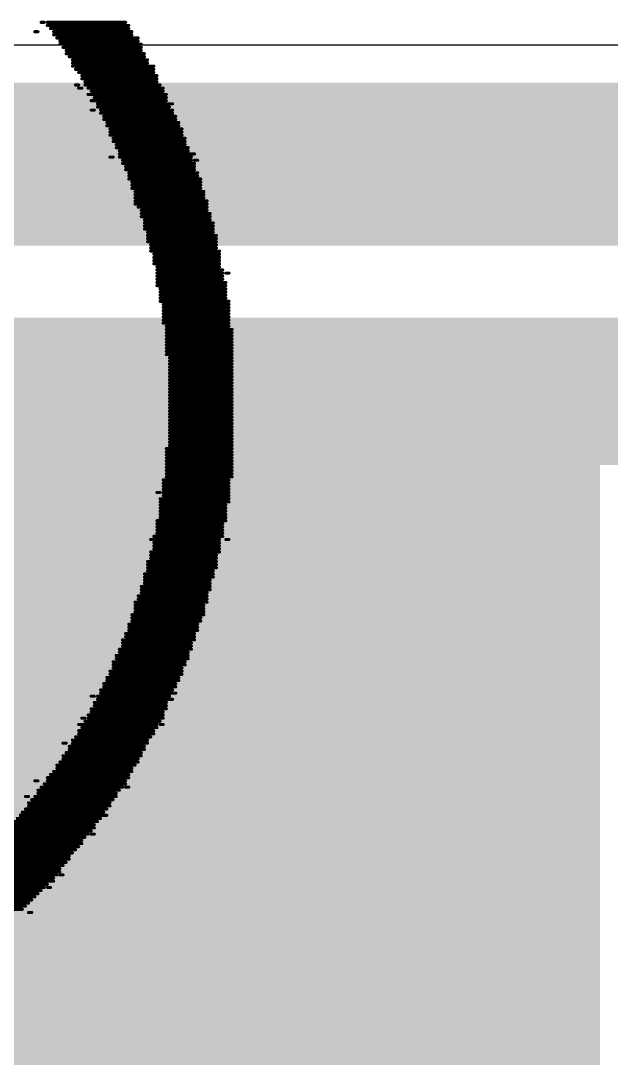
# Model space of a CAD drawing. Header units: inches. Extents: x 0 to 446, y -21 to 70.
# Drawn here: x 29.48 to 34.27, y 48.5 to 56.9 of the extents above; entities that cross this region are included whole.
import ezdxf

# ---------------------------------------------------------------- set-up
doc = ezdxf.new("R2010")
doc.units = ezdxf.units.IN
doc.layers.add('Bottom Overlay', color=54, linetype='Continuous')
doc.layers.add('Top Layer', color=1, linetype='Continuous')

msp = doc.modelspace()

# ---------------------------------------------------------------- hatches: boundary and pattern name
at = {"layer": 'Top Layer'}
for points in [[(15.3378, 55.0823), (81.581, 55.0823), (81.581, 56.4031), (15.3378, 56.4031)], [(29.1058, 54.4981), (29.1058, 53.3043), (69.5414, 53.3043), (69.5414, 54.4981)], [(29.1554, 37.9627), (34.1841, 37.9627), (34.1841, 53.9139), (29.1554, 53.9139)], [(29.1058, 9.7687), (31.7462, 9.7687), (31.7462, 53.5218), (29.1058, 53.5218)]]:
    msp.add_hatch(color=1, dxfattribs=at).paths.add_polyline_path(points)

# ---------------------------------------------------------------- linework, layer by layer
at = {"layer": 'Bottom Overlay', "const_width": 0.0254}
for points in [[(29.6494, 56.8921), (29.6748, 56.8921)], [(29.7002, 56.8921), (30.3352, 56.8921)], [(29.7002, 56.8667), (30.3606, 56.8667)], [(29.7256, 56.8413), (30.3606, 56.8413)], [(29.5986, 56.8159), (29.624, 56.8159)], [(29.751, 56.8159), (30.386, 56.8159)], [(29.751, 56.7905), (30.386, 56.7905)], [(29.7764, 56.7651), (30.4368, 56.7651)], [(29.8018, 56.7397), (30.4368, 56.7397)], [(29.8018, 56.7143), (30.4622, 56.7143)], [(29.8272, 56.6889), (30.4622, 56.6889)], [(29.8526, 56.6635), (30.4622, 56.6635)], [(29.8526, 56.6381), (30.4876, 56.6381)], [(29.878, 56.6127), (30.4876, 56.6127)], [(29.9034, 56.5873), (30.513, 56.5873)], [(29.9034, 56.5619), (30.513, 56.5619)], [(29.9034, 56.5365), (30.5638, 56.5365)], [(29.9288, 56.5111), (30.5638, 56.5111)], [(29.9542, 56.4857), (30.5638, 56.4857)], [(29.9796, 56.4603), (30.5892, 56.4603)], [(29.9796, 56.4349), (30.5892, 56.4349)], [(30.005, 56.4095), (30.5892, 56.4095)], [(29.9288, 56.3841), (29.9542, 56.3841)], [(29.9542, 56.3587), (29.9796, 56.3587)], [(30.005, 56.3841), (30.6146, 56.3841)], [(30.0304, 56.3587), (30.64, 56.3587)], [(30.0558, 56.3333), (30.64, 56.3333)], [(30.0304, 56.3079), (30.6654, 56.3079)], [(30.0558, 56.2571), (30.6654, 56.2571)], [(30.0812, 56.2825), (30.6654, 56.2825)], [(30.0558, 56.1809), (30.0812, 56.1809)], [(30.1066, 56.2317), (30.7162, 56.2317)], [(30.1066, 56.2063), (30.6908, 56.2063)], [(30.132, 56.1809), (30.7162, 56.1809)], [(30.132, 56.1555), (30.7162, 56.1555)], [(30.1574, 56.1301), (30.7416, 56.1301)], [(30.1574, 56.1047), (30.7416, 56.1047)], [(30.1828, 56.0793), (30.767, 56.0793)], [(30.1828, 56.0539), (30.767, 56.0539)], [(30.2082, 56.0285), (30.7924, 56.0285)], [(30.2082, 56.0031), (30.7924, 56.0031)], [(30.2082, 55.9777), (30.7924, 55.9777)], [(30.2336, 55.9523), (30.8178, 55.9523)], [(30.2336, 55.9269), (30.8178, 55.9269)], [(30.259, 55.9015), (30.8178, 55.9015)], [(30.259, 55.8761), (30.8432, 55.8761)], [(30.2844, 55.8507), (30.8432, 55.8507)], [(30.2844, 55.8253), (30.894, 55.8253)], [(30.2082, 55.7999), (30.2336, 55.7999)], [(30.2844, 55.7999), (30.8686, 55.7999)], [(30.3098, 55.7745), (30.8686, 55.7745)], [(30.3098, 55.7491), (30.894, 55.7491)], [(30.894, 55.7745), (30.9194, 55.7745)], [(30.3352, 55.7237), (30.894, 55.7237)], [(30.3352, 55.6983), (30.894, 55.6983)], [(30.3606, 55.6729), (30.9194, 55.6729)], [(30.3606, 55.6475), (30.9194, 55.6475)], [(30.3606, 55.6221), (30.9448, 55.6221)], [(30.386, 55.5967), (30.9448, 55.5967)], [(30.386, 55.5713), (30.9448, 55.5713)], [(30.386, 55.5459), (30.9448, 55.5459)], [(30.4114, 55.5205), (30.9702, 55.5205)], [(30.4114, 55.4951), (30.9702, 55.4951)], [(30.4114, 55.4697), (30.9702, 55.4697)], [(30.4114, 55.4443), (30.9956, 55.4443)], [(30.4114, 55.4189), (30.9956, 55.4189)], [(30.4368, 55.3935), (30.9956, 55.3935)], [(30.4622, 55.3681), (30.9956, 55.3681)], [(30.4622, 55.3427), (31.021, 55.3427)], [(30.4622, 55.3173), (31.021, 55.3173)], [(30.4876, 55.2919), (31.021, 55.2919)], [(30.4876, 55.2665), (31.0464, 55.2665)], [(30.4876, 55.2411), (31.0464, 55.2411)], [(30.4876, 55.2157), (31.0464, 55.2157)], [(30.513, 55.1903), (31.0464, 55.1903)], [(30.513, 55.1649), (31.0718, 55.1649)], [(30.513, 55.1395), (31.0718, 55.1395)], [(30.513, 55.1141), (31.0718, 55.1141)], [(30.5384, 55.0887), (31.0718, 55.0887)], [(30.5384, 55.0633), (31.0718, 55.0633)], [(30.5384, 55.0379), (31.0972, 55.0379)], [(30.5638, 55.0125), (31.0972, 55.0125)], [(30.5638, 54.9871), (31.0972, 54.9871)], [(30.5638, 54.9617), (31.0972, 54.9617)], [(30.5638, 54.9363), (31.0972, 54.9363)], [(30.5892, 54.9109), (31.0972, 54.9109)], [(30.5892, 54.8855), (31.1226, 54.8855)], [(30.5892, 54.8601), (31.1226, 54.8601)], [(30.5892, 54.8347), (31.1226, 54.8347)], [(30.5892, 54.8093), (31.1226, 54.8093)], [(31.148, 54.8601), (31.1734, 54.8601)], [(30.5892, 54.7839), (31.148, 54.7839)], [(30.5892, 54.7585), (31.148, 54.7585)], [(30.6146, 54.7331), (31.148, 54.7331)], [(30.6146, 54.7077), (31.148, 54.7077)], [(30.6146, 54.6823), (31.148, 54.6823)], [(30.6146, 54.6569), (31.148, 54.6569)], [(30.6146, 54.6315), (31.1734, 54.6315)], [(30.64, 54.6061), (31.1734, 54.6061)], [(30.64, 54.5807), (31.1734, 54.5807)], [(30.64, 54.5553), (31.1734, 54.5553)], [(30.64, 54.5299), (31.1734, 54.5299)], [(30.64, 54.5045), (31.1734, 54.5045)], [(30.64, 54.4791), (31.1734, 54.4791)], [(30.64, 54.4537), (31.1734, 54.4537)], [(30.6654, 54.4283), (31.1734, 54.4283)], [(30.6654, 54.4029), (31.1988, 54.4029)], [(30.6654, 54.3775), (31.1988, 54.3775)], [(30.6654, 54.3521), (31.1988, 54.3521)], [(30.6654, 54.3267), (31.1988, 54.3267)], [(30.6654, 54.3013), (31.1988, 54.3013)], [(30.6654, 54.2759), (31.1988, 54.2759)], [(30.6654, 54.2505), (31.1988, 54.2505)], [(30.6654, 54.2251), (31.1988, 54.2251)], [(30.6654, 54.1997), (31.1988, 54.1997)], [(30.6908, 54.1743), (31.1988, 54.1743)], [(30.6908, 54.1489), (31.1988, 54.1489)], [(30.6908, 54.1235), (31.1988, 54.1235)], [(30.6908, 54.0981), (31.1988, 54.0981)], [(30.6908, 54.0727), (31.1988, 54.0727)], [(30.6908, 54.0473), (31.1988, 54.0473)], [(30.6908, 54.0219), (31.1988, 54.0219)], [(30.6908, 53.9965), (31.1988, 53.9965)], [(30.6908, 53.9711), (31.1988, 53.9711)], [(30.6908, 53.9457), (31.1988, 53.9457)], [(30.6908, 53.9203), (31.1988, 53.9203)], [(30.6908, 53.8949), (31.1988, 53.8949)], [(30.6908, 53.8695), (31.1988, 53.8695)], [(30.6908, 53.8441), (31.1988, 53.8441)], [(30.6908, 53.8187), (31.1988, 53.8187)], [(30.6908, 53.7933), (31.1988, 53.7933)], [(30.6908, 53.7679), (31.1988, 53.7679)], [(30.6908, 53.7425), (31.1988, 53.7425)], [(30.6908, 53.7171), (31.1988, 53.7171)], [(30.6908, 53.6917), (31.1988, 53.6917)], [(30.6908, 53.6663), (31.1988, 53.6663)], [(30.6908, 53.6409), (31.1988, 53.6409)], [(30.6908, 53.6155), (31.1988, 53.6155)], [(30.6908, 53.5901), (31.1988, 53.5901)], [(30.6908, 53.5647), (31.1988, 53.5647)], [(30.6908, 53.5393), (31.1988, 53.5393)], [(30.6908, 53.5139), (31.1988, 53.5139)], [(30.6908, 53.4885), (31.1988, 53.4885)], [(30.6908, 53.4631), (31.1988, 53.4631)], [(30.6654, 53.4377), (31.1988, 53.4377)], [(30.6654, 53.4123), (31.1988, 53.4123)], [(30.6654, 53.3869), (31.1988, 53.3869)], [(30.6654, 53.3615), (31.1988, 53.3615)], [(30.6654, 53.3361), (31.1988, 53.3361)], [(30.6654, 53.3107), (31.1988, 53.3107)], [(30.6654, 53.2853), (31.1988, 53.2853)], [(30.6654, 53.2599), (31.1988, 53.2599)], [(30.6654, 53.2345), (31.1988, 53.2345)], [(30.6654, 53.2091), (31.1988, 53.2091)], [(30.64, 53.1837), (31.1734, 53.1837)], [(30.64, 53.1583), (31.1734, 53.1583)], [(30.64, 53.1329), (31.1734, 53.1329)], [(30.5892, 53.0821), (30.6146, 53.0821)], [(30.64, 53.1075), (31.1734, 53.1075)], [(30.64, 53.0821), (31.1734, 53.0821)], [(30.64, 53.0567), (31.1734, 53.0567)], [(30.6146, 53.0313), (31.1734, 53.0313)], [(30.6146, 53.0059), (31.1734, 53.0059)], [(30.6146, 52.9805), (31.148, 52.9805)], [(30.6146, 52.9551), (31.148, 52.9551)], [(30.6146, 52.9297), (31.148, 52.9297)], [(30.6146, 52.9043), (31.148, 52.9043)], [(30.6146, 52.8789), (31.148, 52.8789)], [(30.5892, 52.8535), (31.148, 52.8535)], [(30.5892, 52.8281), (31.1226, 52.8281)], [(30.5892, 52.8027), (31.1226, 52.8027)], [(30.5638, 52.7265), (31.1226, 52.7265)], [(30.5892, 52.7773), (31.1226, 52.7773)], [(30.5892, 52.7519), (31.1226, 52.7519)], [(30.5384, 52.7011), (31.0972, 52.7011)], [(30.5638, 52.6757), (31.0972, 52.6757)], [(30.5638, 52.6503), (31.0972, 52.6503)], [(30.5638, 52.6249), (31.0972, 52.6249)], [(31.148, 52.7011), (31.1734, 52.7011)], [(30.5384, 52.5995), (31.0972, 52.5995)], [(30.5384, 52.5741), (31.0718, 52.5741)], [(30.5384, 52.5487), (31.0718, 52.5487)], [(30.513, 52.5233), (31.0718, 52.5233)], [(30.513, 52.4979), (31.0718, 52.4979)], [(30.513, 52.4725), (31.0718, 52.4725)], [(30.4876, 52.4217), (31.0464, 52.4217)], [(30.4876, 52.3963), (31.0464, 52.3963)], [(30.4876, 52.3709), (31.021, 52.3709)], [(30.513, 52.4471), (31.0464, 52.4471)], [(30.4622, 52.3201), (31.021, 52.3201)], [(30.4622, 52.2947), (31.021, 52.2947)], [(30.4876, 52.3455), (31.021, 52.3455)], [(30.4368, 52.2439), (30.9956, 52.2439)], [(30.4368, 52.2185), (30.9956, 52.2185)], [(30.4622, 52.2693), (30.9956, 52.2693)], [(30.4114, 52.1931), (30.9956, 52.1931)], [(30.4114, 52.1677), (30.9702, 52.1677)], [(30.4114, 52.1423), (30.9702, 52.1423)], [(30.4114, 52.1169), (30.9702, 52.1169)], [(30.386, 52.0915), (30.9702, 52.0915)], [(30.386, 52.0661), (30.9448, 52.0661)], [(30.386, 52.0407), (30.9448, 52.0407)], [(30.3606, 52.0153), (30.9194, 52.0153)], [(30.3606, 51.9899), (30.9194, 51.9899)], [(30.3606, 51.9645), (30.9194, 51.9645)], [(30.3098, 51.8883), (30.894, 51.8883)], [(30.3098, 51.8629), (30.8686, 51.8629)], [(30.3352, 51.9391), (30.894, 51.9391)], [(30.3352, 51.9137), (30.894, 51.9137)], [(30.2844, 51.8121), (30.8686, 51.8121)], [(30.2844, 51.7867), (30.8432, 51.7867)], [(30.3098, 51.8375), (30.8686, 51.8375)], [(30.2336, 51.7105), (30.8178, 51.7105)], [(30.259, 51.7613), (30.8432, 51.7613)], [(30.259, 51.7359), (30.8432, 51.7359)], [(30.2082, 51.6343), (30.7924, 51.6343)], [(30.2082, 51.6089), (30.7924, 51.6089)], [(30.2336, 51.6851), (30.8178, 51.6851)], [(30.2336, 51.6597), (30.7924, 51.6597)], [(30.1574, 51.5327), (30.7416, 51.5327)], [(30.1828, 51.5835), (30.767, 51.5835)], [(30.1828, 51.5581), (30.767, 51.5581)], [(30.132, 51.4819), (30.7162, 51.4819)], [(30.132, 51.4565), (30.7416, 51.4565)], [(30.1574, 51.5073), (30.7416, 51.5073)], [(30.0558, 51.4311), (30.0812, 51.4311)], [(30.0812, 51.3803), (30.6654, 51.3803)], [(30.1066, 51.4311), (30.6908, 51.4311)], [(30.1066, 51.4057), (30.7162, 51.4057)], [(30.0304, 51.2787), (30.64, 51.2787)], [(30.0558, 51.3295), (30.6654, 51.3295)], [(30.0558, 51.3041), (30.64, 51.3041)], [(30.0812, 51.3549), (30.6654, 51.3549)], [(29.9542, 51.2025), (30.5892, 51.2025)], [(29.9796, 51.2533), (30.005, 51.2533)], [(30.005, 51.2279), (30.6146, 51.2279)], [(30.0304, 51.2533), (30.64, 51.2533)], [(30.6146, 51.2025), (30.64, 51.2025)], [(29.9542, 51.1517), (30.5638, 51.1517)], [(29.9542, 51.1263), (30.5638, 51.1263)], [(29.9796, 51.1771), (30.5892, 51.1771)], [(29.8272, 51.0501), (29.8526, 51.0501)], [(29.878, 51.0247), (30.4876, 51.0247)], [(29.9034, 51.0755), (30.513, 51.0755)], [(29.9034, 51.0501), (30.513, 51.0501)], [(29.9288, 51.1009), (30.5384, 51.1009)], [(29.8272, 50.9485), (30.4622, 50.9485)], [(29.8526, 50.9739), (30.4622, 50.9739)], [(29.878, 50.9993), (30.4876, 50.9993)], [(29.7764, 50.8723), (30.4114, 50.8723)], [(29.8018, 50.8977), (30.4368, 50.8977)], [(29.8272, 50.9231), (30.4368, 50.9231)], [(29.7002, 50.7707), (30.3606, 50.7707)], [(29.7256, 50.7961), (30.3606, 50.7961)], [(29.751, 50.8215), (30.386, 50.8215)], [(29.7764, 50.8469), (30.386, 50.8469)], [(29.5986, 50.7453), (29.624, 50.7453)], [(29.6494, 50.6945), (30.3098, 50.6945)], [(29.6748, 50.7199), (30.3352, 50.7199)], [(29.7002, 50.7453), (30.3352, 50.7453)], [(30.3352, 50.6945), (30.3606, 50.6945)], [(29.5224, 50.6183), (29.5478, 50.6183)], [(29.5986, 50.6183), (30.259, 50.6183)], [(29.624, 50.6691), (30.2844, 50.6691)], [(29.624, 50.6437), (30.259, 50.6437)], [(29.5224, 50.5167), (30.1828, 50.5167)], [(29.5478, 50.5675), (30.2082, 50.5675)], [(29.5478, 50.5421), (30.2082, 50.5421)], [(29.5732, 50.5929), (30.2336, 50.5929)], [(29.4462, 50.4405), (30.132, 50.4405)], [(29.4716, 50.4659), (30.1828, 50.4659)], [(29.497, 50.4913), (30.1574, 50.4913)], [(29.3954, 50.3643), (30.0812, 50.3643)], [(29.4208, 50.4151), (30.1066, 50.4151)], [(29.4208, 50.3897), (30.0812, 50.3897)], [(29.3192, 50.2881), (30.005, 50.2881)], [(29.3446, 50.3135), (30.0304, 50.3135)], [(29.37, 50.3389), (30.0558, 50.3389)], [(30.0558, 50.3135), (30.0812, 50.3135)], [(29.2176, 50.1865), (29.9288, 50.1865)], [(29.243, 50.2119), (29.9542, 50.2119)], [(29.2684, 50.2373), (29.9796, 50.2373)], [(29.2938, 50.2627), (29.9796, 50.2627)], [(29.1414, 50.1103), (29.878, 50.1103)], [(29.1668, 50.1357), (29.878, 50.1357)], [(29.1922, 50.1611), (29.9034, 50.1611)], [(29.0652, 50.0341), (29.8018, 50.0341)], [(29.0906, 50.0595), (29.8272, 50.0595)], [(29.116, 50.0849), (29.8526, 50.0849)], [(28.9636, 49.9325), (29.751, 49.9325)], [(28.989, 49.9579), (29.751, 49.9579)], [(29.0144, 49.9833), (29.7764, 49.9833)], [(29.0398, 50.0087), (29.8018, 50.0087)], [(29.8018, 49.9833), (29.8272, 49.9833)], [(28.862, 49.8563), (29.6494, 49.8563)], [(28.9128, 49.8817), (29.6748, 49.8817)], [(28.9382, 49.9071), (29.7002, 49.9071)], [(29.7002, 49.8817), (29.7256, 49.8817)], [(28.7858, 49.7801), (29.5732, 49.7801)], [(28.8112, 49.8055), (29.5986, 49.8055)], [(28.862, 49.8309), (29.624, 49.8309)], [(28.6842, 49.7039), (29.497, 49.7039)], [(28.735, 49.7293), (29.5224, 49.7293)], [(28.7604, 49.7547), (29.5478, 49.7547)], [(29.5478, 49.6785), (29.5732, 49.6785)]]:
    msp.add_lwpolyline(points, dxfattribs=at)
at = {"layer": 'Bottom Overlay', "const_width": 0.0127}
for points in [[(29.6431, 56.8921, 1), (29.6558, 56.8921, 1)], [(29.6685, 56.8921, 1), (29.6812, 56.8921, 1)], [(29.6939, 56.8921, 1), (29.7066, 56.8921, 1)], [(29.6939, 56.8667, 1), (29.7066, 56.8667, 1)], [(29.7193, 56.8413, 1), (29.732, 56.8413, 1)], [(30.3289, 56.8921, 1), (30.3416, 56.8921, 1)], [(30.3543, 56.8667, 1), (30.367, 56.8667, 1)], [(30.3543, 56.8413, 1), (30.367, 56.8413, 1)], [(29.5923, 56.8159, 1), (29.605, 56.8159, 1)], [(29.6177, 56.8159, 1), (29.6304, 56.8159, 1)], [(29.7447, 56.8159, 1), (29.7574, 56.8159, 1)], [(29.7447, 56.7905, 1), (29.7574, 56.7905, 1)], [(29.7701, 56.7651, 1), (29.7828, 56.7651, 1)], [(29.7955, 56.7397, 1), (29.8082, 56.7397, 1)], [(30.3797, 56.8159, 1), (30.3924, 56.8159, 1)], [(30.3797, 56.7905, 1), (30.3924, 56.7905, 1)], [(30.4305, 56.7651, 1), (30.4432, 56.7651, 1)], [(30.4305, 56.7397, 1), (30.4432, 56.7397, 1)], [(29.7955, 56.7143, 1), (29.8082, 56.7143, 1)], [(29.8209, 56.6889, 1), (29.8336, 56.6889, 1)], [(29.8463, 56.6635, 1), (29.859, 56.6635, 1)], [(30.4559, 56.7143, 1), (30.4686, 56.7143, 1)], [(30.4559, 56.6889, 1), (30.4686, 56.6889, 1)], [(30.4559, 56.6635, 1), (30.4686, 56.6635, 1)], [(29.8463, 56.6381, 1), (29.859, 56.6381, 1)], [(29.8717, 56.6127, 1), (29.8844, 56.6127, 1)], [(29.8971, 56.5873, 1), (29.9098, 56.5873, 1)], [(30.4813, 56.6381, 1), (30.494, 56.6381, 1)], [(30.4813, 56.6127, 1), (30.494, 56.6127, 1)], [(30.5067, 56.5873, 1), (30.5194, 56.5873, 1)], [(29.8971, 56.5619, 1), (29.9098, 56.5619, 1)], [(29.8971, 56.5365, 1), (29.9098, 56.5365, 1)], [(29.9225, 56.5111, 1), (29.9352, 56.5111, 1)], [(29.9479, 56.4857, 1), (29.9606, 56.4857, 1)], [(30.5067, 56.5619, 1), (30.5194, 56.5619, 1)], [(30.5575, 56.5365, 1), (30.5702, 56.5365, 1)], [(30.5575, 56.5111, 1), (30.5702, 56.5111, 1)], [(30.5575, 56.4857, 1), (30.5702, 56.4857, 1)], [(29.9733, 56.4603, 1), (29.986, 56.4603, 1)], [(29.9733, 56.4349, 1), (29.986, 56.4349, 1)], [(29.9987, 56.4095, 1), (30.0114, 56.4095, 1)], [(30.5829, 56.4603, 1), (30.5956, 56.4603, 1)], [(30.5829, 56.4349, 1), (30.5956, 56.4349, 1)], [(30.5829, 56.4095, 1), (30.5956, 56.4095, 1)], [(29.9225, 56.3841, 1), (29.9352, 56.3841, 1)], [(29.9479, 56.3841, 1), (29.9606, 56.3841, 1)], [(29.9479, 56.3587, 1), (29.9606, 56.3587, 1)], [(29.9733, 56.3587, 1), (29.986, 56.3587, 1)], [(29.9987, 56.3841, 1), (30.0114, 56.3841, 1)], [(30.0241, 56.3587, 1), (30.0368, 56.3587, 1)], [(30.0495, 56.3333, 1), (30.0622, 56.3333, 1)], [(30.6083, 56.3841, 1), (30.621, 56.3841, 1)], [(30.6337, 56.3587, 1), (30.6464, 56.3587, 1)], [(30.6337, 56.3333, 1), (30.6464, 56.3333, 1)], [(30.0241, 56.3079, 1), (30.0368, 56.3079, 1)], [(30.0495, 56.2571, 1), (30.0622, 56.2571, 1)], [(30.0749, 56.2825, 1), (30.0876, 56.2825, 1)], [(30.6591, 56.3079, 1), (30.6718, 56.3079, 1)], [(30.6591, 56.2825, 1), (30.6718, 56.2825, 1)], [(30.6591, 56.2571, 1), (30.6718, 56.2571, 1)], [(30.0495, 56.1809, 1), (30.0622, 56.1809, 1)], [(30.0749, 56.1809, 1), (30.0876, 56.1809, 1)], [(30.1003, 56.2317, 1), (30.113, 56.2317, 1)], [(30.1003, 56.2063, 1), (30.113, 56.2063, 1)], [(30.1257, 56.1809, 1), (30.1384, 56.1809, 1)], [(30.1257, 56.1555, 1), (30.1384, 56.1555, 1)], [(30.6845, 56.2063, 1), (30.6972, 56.2063, 1)], [(30.7099, 56.2317, 1), (30.7226, 56.2317, 1)], [(30.7099, 56.1809, 1), (30.7226, 56.1809, 1)], [(30.7099, 56.1555, 1), (30.7226, 56.1555, 1)], [(30.1511, 56.1301, 1), (30.1638, 56.1301, 1)], [(30.1511, 56.1047, 1), (30.1638, 56.1047, 1)], [(30.1765, 56.0793, 1), (30.1892, 56.0793, 1)], [(30.7353, 56.1301, 1), (30.748, 56.1301, 1)], [(30.7353, 56.1047, 1), (30.748, 56.1047, 1)], [(30.7607, 56.0793, 1), (30.7734, 56.0793, 1)], [(30.1765, 56.0539, 1), (30.1892, 56.0539, 1)], [(30.2019, 56.0285, 1), (30.2146, 56.0285, 1)], [(30.2019, 56.0031, 1), (30.2146, 56.0031, 1)], [(30.7607, 56.0539, 1), (30.7734, 56.0539, 1)], [(30.7861, 56.0285, 1), (30.7988, 56.0285, 1)], [(30.7861, 56.0031, 1), (30.7988, 56.0031, 1)], [(30.2019, 55.9777, 1), (30.2146, 55.9777, 1)], [(30.2273, 55.9523, 1), (30.24, 55.9523, 1)], [(30.2273, 55.9269, 1), (30.24, 55.9269, 1)], [(30.2527, 55.9015, 1), (30.2654, 55.9015, 1)], [(30.7861, 55.9777, 1), (30.7988, 55.9777, 1)], [(30.8115, 55.9523, 1), (30.8242, 55.9523, 1)], [(30.8115, 55.9269, 1), (30.8242, 55.9269, 1)], [(30.8115, 55.9015, 1), (30.8242, 55.9015, 1)], [(30.2527, 55.8761, 1), (30.2654, 55.8761, 1)], [(30.2781, 55.8507, 1), (30.2908, 55.8507, 1)], [(30.2781, 55.8253, 1), (30.2908, 55.8253, 1)], [(30.8369, 55.8761, 1), (30.8496, 55.8761, 1)], [(30.8369, 55.8507, 1), (30.8496, 55.8507, 1)], [(30.8877, 55.8253, 1), (30.9004, 55.8253, 1)], [(30.2019, 55.7999, 1), (30.2146, 55.7999, 1)], [(30.2273, 55.7999, 1), (30.24, 55.7999, 1)], [(30.2781, 55.7999, 1), (30.2908, 55.7999, 1)], [(30.3035, 55.7745, 1), (30.3162, 55.7745, 1)], [(30.3035, 55.7491, 1), (30.3162, 55.7491, 1)], [(30.8623, 55.7999, 1), (30.875, 55.7999, 1)], [(30.8623, 55.7745, 1), (30.875, 55.7745, 1)], [(30.8877, 55.7745, 1), (30.9004, 55.7745, 1)], [(30.8877, 55.7491, 1), (30.9004, 55.7491, 1)], [(30.9131, 55.7745, 1), (30.9258, 55.7745, 1)], [(30.3289, 55.7237, 1), (30.3416, 55.7237, 1)], [(30.3289, 55.6983, 1), (30.3416, 55.6983, 1)], [(30.3543, 55.6729, 1), (30.367, 55.6729, 1)], [(30.3543, 55.6475, 1), (30.367, 55.6475, 1)], [(30.8877, 55.7237, 1), (30.9004, 55.7237, 1)], [(30.8877, 55.6983, 1), (30.9004, 55.6983, 1)], [(30.9131, 55.6729, 1), (30.9258, 55.6729, 1)], [(30.9131, 55.6475, 1), (30.9258, 55.6475, 1)], [(30.3543, 55.6221, 1), (30.367, 55.6221, 1)], [(30.3797, 55.5967, 1), (30.3924, 55.5967, 1)], [(30.3797, 55.5713, 1), (30.3924, 55.5713, 1)], [(30.9385, 55.6221, 1), (30.9512, 55.6221, 1)], [(30.9385, 55.5967, 1), (30.9512, 55.5967, 1)], [(30.9385, 55.5713, 1), (30.9512, 55.5713, 1)], [(30.3797, 55.5459, 1), (30.3924, 55.5459, 1)], [(30.4051, 55.5205, 1), (30.4178, 55.5205, 1)], [(30.4051, 55.4951, 1), (30.4178, 55.4951, 1)], [(30.9385, 55.5459, 1), (30.9512, 55.5459, 1)], [(30.9639, 55.5205, 1), (30.9766, 55.5205, 1)], [(30.9639, 55.4951, 1), (30.9766, 55.4951, 1)], [(30.4051, 55.4697, 1), (30.4178, 55.4697, 1)], [(30.4051, 55.4443, 1), (30.4178, 55.4443, 1)], [(30.4051, 55.4189, 1), (30.4178, 55.4189, 1)], [(30.4305, 55.3935, 1), (30.4432, 55.3935, 1)], [(30.9639, 55.4697, 1), (30.9766, 55.4697, 1)], [(30.9893, 55.4443, 1), (31.002, 55.4443, 1)], [(30.9893, 55.4189, 1), (31.002, 55.4189, 1)], [(30.9893, 55.3935, 1), (31.002, 55.3935, 1)], [(30.4559, 55.3681, 1), (30.4686, 55.3681, 1)], [(30.4559, 55.3427, 1), (30.4686, 55.3427, 1)], [(30.4559, 55.3173, 1), (30.4686, 55.3173, 1)], [(30.9893, 55.3681, 1), (31.002, 55.3681, 1)], [(31.0147, 55.3427, 1), (31.0274, 55.3427, 1)], [(31.0147, 55.3173, 1), (31.0274, 55.3173, 1)], [(30.4813, 55.2919, 1), (30.494, 55.2919, 1)], [(30.4813, 55.2665, 1), (30.494, 55.2665, 1)], [(30.4813, 55.2411, 1), (30.494, 55.2411, 1)], [(31.0147, 55.2919, 1), (31.0274, 55.2919, 1)], [(31.0401, 55.2665, 1), (31.0528, 55.2665, 1)], [(31.0401, 55.2411, 1), (31.0528, 55.2411, 1)], [(30.4813, 55.2157, 1), (30.494, 55.2157, 1)], [(30.5067, 55.1903, 1), (30.5194, 55.1903, 1)], [(30.5067, 55.1649, 1), (30.5194, 55.1649, 1)], [(31.0401, 55.2157, 1), (31.0528, 55.2157, 1)], [(31.0401, 55.1903, 1), (31.0528, 55.1903, 1)], [(31.0655, 55.1649, 1), (31.0782, 55.1649, 1)], [(30.5067, 55.1395, 1), (30.5194, 55.1395, 1)], [(30.5067, 55.1141, 1), (30.5194, 55.1141, 1)], [(30.5321, 55.0887, 1), (30.5448, 55.0887, 1)], [(30.5321, 55.0633, 1), (30.5448, 55.0633, 1)], [(31.0655, 55.1395, 1), (31.0782, 55.1395, 1)], [(31.0655, 55.1141, 1), (31.0782, 55.1141, 1)], [(31.0655, 55.0887, 1), (31.0782, 55.0887, 1)], [(31.0655, 55.0633, 1), (31.0782, 55.0633, 1)], [(30.5321, 55.0379, 1), (30.5448, 55.0379, 1)], [(30.5575, 55.0125, 1), (30.5702, 55.0125, 1)], [(30.5575, 54.9871, 1), (30.5702, 54.9871, 1)], [(31.0909, 55.0379, 1), (31.1036, 55.0379, 1)], [(31.0909, 55.0125, 1), (31.1036, 55.0125, 1)], [(31.0909, 54.9871, 1), (31.1036, 54.9871, 1)], [(30.5575, 54.9617, 1), (30.5702, 54.9617, 1)], [(30.5575, 54.9363, 1), (30.5702, 54.9363, 1)], [(30.5829, 54.9109, 1), (30.5956, 54.9109, 1)], [(31.0909, 54.9617, 1), (31.1036, 54.9617, 1)], [(31.0909, 54.9363, 1), (31.1036, 54.9363, 1)], [(31.0909, 54.9109, 1), (31.1036, 54.9109, 1)], [(30.5829, 54.8855, 1), (30.5956, 54.8855, 1)], [(30.5829, 54.8601, 1), (30.5956, 54.8601, 1)], [(30.5829, 54.8347, 1), (30.5956, 54.8347, 1)], [(30.5829, 54.8093, 1), (30.5956, 54.8093, 1)], [(31.1163, 54.8855, 1), (31.129, 54.8855, 1)], [(31.1163, 54.8601, 1), (31.129, 54.8601, 1)], [(31.1163, 54.8347, 1), (31.129, 54.8347, 1)], [(31.1163, 54.8093, 1), (31.129, 54.8093, 1)], [(31.1417, 54.8601, 1), (31.1544, 54.8601, 1)], [(31.1671, 54.8601, 1), (31.1798, 54.8601, 1)], [(30.5829, 54.7839, 1), (30.5956, 54.7839, 1)], [(30.5829, 54.7585, 1), (30.5956, 54.7585, 1)], [(30.6083, 54.7331, 1), (30.621, 54.7331, 1)], [(31.1417, 54.7839, 1), (31.1544, 54.7839, 1)], [(31.1417, 54.7585, 1), (31.1544, 54.7585, 1)], [(31.1417, 54.7331, 1), (31.1544, 54.7331, 1)], [(30.6083, 54.7077, 1), (30.621, 54.7077, 1)], [(30.6083, 54.6823, 1), (30.621, 54.6823, 1)], [(30.6083, 54.6569, 1), (30.621, 54.6569, 1)], [(31.1417, 54.7077, 1), (31.1544, 54.7077, 1)], [(31.1417, 54.6823, 1), (31.1544, 54.6823, 1)], [(31.1417, 54.6569, 1), (31.1544, 54.6569, 1)], [(30.6083, 54.6315, 1), (30.621, 54.6315, 1)], [(30.6337, 54.6061, 1), (30.6464, 54.6061, 1)], [(30.6337, 54.5807, 1), (30.6464, 54.5807, 1)], [(30.6337, 54.5553, 1), (30.6464, 54.5553, 1)], [(31.1671, 54.6315, 1), (31.1798, 54.6315, 1)], [(31.1671, 54.6061, 1), (31.1798, 54.6061, 1)], [(31.1671, 54.5807, 1), (31.1798, 54.5807, 1)], [(31.1671, 54.5553, 1), (31.1798, 54.5553, 1)], [(30.6337, 54.5299, 1), (30.6464, 54.5299, 1)], [(30.6337, 54.5045, 1), (30.6464, 54.5045, 1)], [(30.6337, 54.4791, 1), (30.6464, 54.4791, 1)], [(31.1671, 54.5299, 1), (31.1798, 54.5299, 1)], [(31.1671, 54.5045, 1), (31.1798, 54.5045, 1)], [(31.1671, 54.4791, 1), (31.1798, 54.4791, 1)], [(30.6337, 54.4537, 1), (30.6464, 54.4537, 1)], [(30.6591, 54.4283, 1), (30.6718, 54.4283, 1)], [(30.6591, 54.4029, 1), (30.6718, 54.4029, 1)], [(31.1671, 54.4537, 1), (31.1798, 54.4537, 1)], [(31.1671, 54.4283, 1), (31.1798, 54.4283, 1)], [(31.1925, 54.4029, 1), (31.2052, 54.4029, 1)], [(30.6591, 54.3775, 1), (30.6718, 54.3775, 1)], [(30.6591, 54.3521, 1), (30.6718, 54.3521, 1)], [(30.6591, 54.3267, 1), (30.6718, 54.3267, 1)], [(30.6591, 54.3013, 1), (30.6718, 54.3013, 1)], [(31.1925, 54.3775, 1), (31.2052, 54.3775, 1)], [(31.1925, 54.3521, 1), (31.2052, 54.3521, 1)], [(31.1925, 54.3267, 1), (31.2052, 54.3267, 1)], [(31.1925, 54.3013, 1), (31.2052, 54.3013, 1)], [(30.6591, 54.2759, 1), (30.6718, 54.2759, 1)], [(30.6591, 54.2505, 1), (30.6718, 54.2505, 1)], [(30.6591, 54.2251, 1), (30.6718, 54.2251, 1)], [(31.1925, 54.2759, 1), (31.2052, 54.2759, 1)], [(31.1925, 54.2505, 1), (31.2052, 54.2505, 1)], [(31.1925, 54.2251, 1), (31.2052, 54.2251, 1)], [(30.6591, 54.1997, 1), (30.6718, 54.1997, 1)], [(30.6845, 54.1743, 1), (30.6972, 54.1743, 1)], [(30.6845, 54.1489, 1), (30.6972, 54.1489, 1)], [(31.1925, 54.1997, 1), (31.2052, 54.1997, 1)], [(31.1925, 54.1743, 1), (31.2052, 54.1743, 1)], [(31.1925, 54.1489, 1), (31.2052, 54.1489, 1)], [(30.6845, 54.1235, 1), (30.6972, 54.1235, 1)], [(30.6845, 54.0981, 1), (30.6972, 54.0981, 1)], [(30.6845, 54.0727, 1), (30.6972, 54.0727, 1)], [(30.6845, 54.0473, 1), (30.6972, 54.0473, 1)], [(31.1925, 54.1235, 1), (31.2052, 54.1235, 1)], [(31.1925, 54.0981, 1), (31.2052, 54.0981, 1)], [(31.1925, 54.0727, 1), (31.2052, 54.0727, 1)], [(31.1925, 54.0473, 1), (31.2052, 54.0473, 1)], [(30.6845, 54.0219, 1), (30.6972, 54.0219, 1)], [(30.6845, 53.9965, 1), (30.6972, 53.9965, 1)], [(30.6845, 53.9711, 1), (30.6972, 53.9711, 1)], [(31.1925, 54.0219, 1), (31.2052, 54.0219, 1)], [(31.1925, 53.9965, 1), (31.2052, 53.9965, 1)], [(31.1925, 53.9711, 1), (31.2052, 53.9711, 1)], [(30.6845, 53.9457, 1), (30.6972, 53.9457, 1)], [(30.6845, 53.9203, 1), (30.6972, 53.9203, 1)], [(30.6845, 53.8949, 1), (30.6972, 53.8949, 1)], [(31.1925, 53.9457, 1), (31.2052, 53.9457, 1)], [(31.1925, 53.9203, 1), (31.2052, 53.9203, 1)], [(31.1925, 53.8949, 1), (31.2052, 53.8949, 1)], [(30.6845, 53.8695, 1), (30.6972, 53.8695, 1)], [(30.6845, 53.8441, 1), (30.6972, 53.8441, 1)], [(30.6845, 53.8187, 1), (30.6972, 53.8187, 1)], [(31.1925, 53.8695, 1), (31.2052, 53.8695, 1)], [(31.1925, 53.8441, 1), (31.2052, 53.8441, 1)], [(31.1925, 53.8187, 1), (31.2052, 53.8187, 1)], [(30.6845, 53.7933, 1), (30.6972, 53.7933, 1)], [(30.6845, 53.7679, 1), (30.6972, 53.7679, 1)], [(30.6845, 53.7425, 1), (30.6972, 53.7425, 1)], [(30.6845, 53.7171, 1), (30.6972, 53.7171, 1)], [(31.1925, 53.7933, 1), (31.2052, 53.7933, 1)], [(31.1925, 53.7679, 1), (31.2052, 53.7679, 1)], [(31.1925, 53.7425, 1), (31.2052, 53.7425, 1)], [(31.1925, 53.7171, 1), (31.2052, 53.7171, 1)], [(30.6845, 53.6917, 1), (30.6972, 53.6917, 1)], [(30.6845, 53.6663, 1), (30.6972, 53.6663, 1)], [(30.6845, 53.6409, 1), (30.6972, 53.6409, 1)], [(31.1925, 53.6917, 1), (31.2052, 53.6917, 1)], [(31.1925, 53.6663, 1), (31.2052, 53.6663, 1)], [(31.1925, 53.6409, 1), (31.2052, 53.6409, 1)], [(30.6845, 53.6155, 1), (30.6972, 53.6155, 1)], [(30.6845, 53.5901, 1), (30.6972, 53.5901, 1)], [(30.6845, 53.5647, 1), (30.6972, 53.5647, 1)], [(31.1925, 53.6155, 1), (31.2052, 53.6155, 1)], [(31.1925, 53.5901, 1), (31.2052, 53.5901, 1)], [(31.1925, 53.5647, 1), (31.2052, 53.5647, 1)], [(30.6845, 53.5393, 1), (30.6972, 53.5393, 1)], [(30.6845, 53.5139, 1), (30.6972, 53.5139, 1)], [(30.6845, 53.4885, 1), (30.6972, 53.4885, 1)], [(30.6845, 53.4631, 1), (30.6972, 53.4631, 1)], [(31.1925, 53.5393, 1), (31.2052, 53.5393, 1)], [(31.1925, 53.5139, 1), (31.2052, 53.5139, 1)], [(31.1925, 53.4885, 1), (31.2052, 53.4885, 1)], [(31.1925, 53.4631, 1), (31.2052, 53.4631, 1)], [(30.6591, 53.4377, 1), (30.6718, 53.4377, 1)], [(30.6591, 53.4123, 1), (30.6718, 53.4123, 1)], [(30.6591, 53.3869, 1), (30.6718, 53.3869, 1)], [(31.1925, 53.4377, 1), (31.2052, 53.4377, 1)], [(31.1925, 53.4123, 1), (31.2052, 53.4123, 1)], [(31.1925, 53.3869, 1), (31.2052, 53.3869, 1)], [(30.6591, 53.3615, 1), (30.6718, 53.3615, 1)], [(30.6591, 53.3361, 1), (30.6718, 53.3361, 1)], [(30.6591, 53.3107, 1), (30.6718, 53.3107, 1)], [(31.1925, 53.3615, 1), (31.2052, 53.3615, 1)], [(31.1925, 53.3361, 1), (31.2052, 53.3361, 1)], [(31.1925, 53.3107, 1), (31.2052, 53.3107, 1)], [(30.6591, 53.2853, 1), (30.6718, 53.2853, 1)], [(30.6591, 53.2599, 1), (30.6718, 53.2599, 1)], [(30.6591, 53.2345, 1), (30.6718, 53.2345, 1)], [(30.6591, 53.2091, 1), (30.6718, 53.2091, 1)], [(31.1925, 53.2853, 1), (31.2052, 53.2853, 1)], [(31.1925, 53.2599, 1), (31.2052, 53.2599, 1)], [(31.1925, 53.2345, 1), (31.2052, 53.2345, 1)], [(31.1925, 53.2091, 1), (31.2052, 53.2091, 1)], [(30.6337, 53.1837, 1), (30.6464, 53.1837, 1)], [(30.6337, 53.1583, 1), (30.6464, 53.1583, 1)], [(30.6337, 53.1329, 1), (30.6464, 53.1329, 1)], [(31.1671, 53.1837, 1), (31.1798, 53.1837, 1)], [(31.1671, 53.1583, 1), (31.1798, 53.1583, 1)], [(31.1671, 53.1329, 1), (31.1798, 53.1329, 1)], [(30.5829, 53.0821, 1), (30.5956, 53.0821, 1)], [(30.6083, 53.0821, 1), (30.621, 53.0821, 1)], [(30.6337, 53.1075, 1), (30.6464, 53.1075, 1)], [(30.6337, 53.0821, 1), (30.6464, 53.0821, 1)], [(30.6337, 53.0567, 1), (30.6464, 53.0567, 1)], [(31.1671, 53.1075, 1), (31.1798, 53.1075, 1)], [(31.1671, 53.0821, 1), (31.1798, 53.0821, 1)], [(31.1671, 53.0567, 1), (31.1798, 53.0567, 1)], [(30.6083, 53.0313, 1), (30.621, 53.0313, 1)], [(30.6083, 53.0059, 1), (30.621, 53.0059, 1)], [(30.6083, 52.9805, 1), (30.621, 52.9805, 1)], [(30.6083, 52.9551, 1), (30.621, 52.9551, 1)], [(31.1417, 52.9805, 1), (31.1544, 52.9805, 1)], [(31.1417, 52.9551, 1), (31.1544, 52.9551, 1)], [(31.1671, 53.0313, 1), (31.1798, 53.0313, 1)], [(31.1671, 53.0059, 1), (31.1798, 53.0059, 1)], [(30.6083, 52.9297, 1), (30.621, 52.9297, 1)], [(30.6083, 52.9043, 1), (30.621, 52.9043, 1)], [(30.6083, 52.8789, 1), (30.621, 52.8789, 1)], [(31.1417, 52.9297, 1), (31.1544, 52.9297, 1)], [(31.1417, 52.9043, 1), (31.1544, 52.9043, 1)], [(31.1417, 52.8789, 1), (31.1544, 52.8789, 1)], [(30.5829, 52.8535, 1), (30.5956, 52.8535, 1)], [(30.5829, 52.8281, 1), (30.5956, 52.8281, 1)], [(30.5829, 52.8027, 1), (30.5956, 52.8027, 1)], [(31.1163, 52.8281, 1), (31.129, 52.8281, 1)], [(31.1163, 52.8027, 1), (31.129, 52.8027, 1)], [(31.1417, 52.8535, 1), (31.1544, 52.8535, 1)], [(30.5575, 52.7265, 1), (30.5702, 52.7265, 1)], [(30.5829, 52.7773, 1), (30.5956, 52.7773, 1)], [(30.5829, 52.7519, 1), (30.5956, 52.7519, 1)], [(31.1163, 52.7773, 1), (31.129, 52.7773, 1)], [(31.1163, 52.7519, 1), (31.129, 52.7519, 1)], [(31.1163, 52.7265, 1), (31.129, 52.7265, 1)], [(30.5321, 52.7011, 1), (30.5448, 52.7011, 1)], [(30.5575, 52.6757, 1), (30.5702, 52.6757, 1)], [(30.5575, 52.6503, 1), (30.5702, 52.6503, 1)], [(30.5575, 52.6249, 1), (30.5702, 52.6249, 1)], [(31.0909, 52.7011, 1), (31.1036, 52.7011, 1)], [(31.0909, 52.6757, 1), (31.1036, 52.6757, 1)], [(31.0909, 52.6503, 1), (31.1036, 52.6503, 1)], [(31.0909, 52.6249, 1), (31.1036, 52.6249, 1)], [(31.1417, 52.7011, 1), (31.1544, 52.7011, 1)], [(31.1671, 52.7011, 1), (31.1798, 52.7011, 1)], [(30.5321, 52.5995, 1), (30.5448, 52.5995, 1)], [(30.5321, 52.5741, 1), (30.5448, 52.5741, 1)], [(30.5321, 52.5487, 1), (30.5448, 52.5487, 1)], [(31.0655, 52.5741, 1), (31.0782, 52.5741, 1)], [(31.0655, 52.5487, 1), (31.0782, 52.5487, 1)], [(31.0909, 52.5995, 1), (31.1036, 52.5995, 1)], [(30.5067, 52.5233, 1), (30.5194, 52.5233, 1)], [(30.5067, 52.4979, 1), (30.5194, 52.4979, 1)], [(30.5067, 52.4725, 1), (30.5194, 52.4725, 1)], [(31.0655, 52.5233, 1), (31.0782, 52.5233, 1)], [(31.0655, 52.4979, 1), (31.0782, 52.4979, 1)], [(31.0655, 52.4725, 1), (31.0782, 52.4725, 1)], [(30.4813, 52.4217, 1), (30.494, 52.4217, 1)], [(30.4813, 52.3963, 1), (30.494, 52.3963, 1)], [(30.4813, 52.3709, 1), (30.494, 52.3709, 1)], [(30.5067, 52.4471, 1), (30.5194, 52.4471, 1)], [(31.0147, 52.3709, 1), (31.0274, 52.3709, 1)], [(31.0401, 52.4471, 1), (31.0528, 52.4471, 1)], [(31.0401, 52.4217, 1), (31.0528, 52.4217, 1)], [(31.0401, 52.3963, 1), (31.0528, 52.3963, 1)], [(30.4559, 52.3201, 1), (30.4686, 52.3201, 1)], [(30.4559, 52.2947, 1), (30.4686, 52.2947, 1)], [(30.4813, 52.3455, 1), (30.494, 52.3455, 1)], [(31.0147, 52.3455, 1), (31.0274, 52.3455, 1)], [(31.0147, 52.3201, 1), (31.0274, 52.3201, 1)], [(31.0147, 52.2947, 1), (31.0274, 52.2947, 1)], [(30.4305, 52.2439, 1), (30.4432, 52.2439, 1)], [(30.4305, 52.2185, 1), (30.4432, 52.2185, 1)], [(30.4559, 52.2693, 1), (30.4686, 52.2693, 1)], [(30.9893, 52.2693, 1), (31.002, 52.2693, 1)], [(30.9893, 52.2439, 1), (31.002, 52.2439, 1)], [(30.9893, 52.2185, 1), (31.002, 52.2185, 1)], [(30.4051, 52.1931, 1), (30.4178, 52.1931, 1)], [(30.4051, 52.1677, 1), (30.4178, 52.1677, 1)], [(30.4051, 52.1423, 1), (30.4178, 52.1423, 1)], [(30.4051, 52.1169, 1), (30.4178, 52.1169, 1)], [(30.9639, 52.1677, 1), (30.9766, 52.1677, 1)], [(30.9639, 52.1423, 1), (30.9766, 52.1423, 1)], [(30.9639, 52.1169, 1), (30.9766, 52.1169, 1)], [(30.9893, 52.1931, 1), (31.002, 52.1931, 1)], [(30.3797, 52.0915, 1), (30.3924, 52.0915, 1)], [(30.3797, 52.0661, 1), (30.3924, 52.0661, 1)], [(30.3797, 52.0407, 1), (30.3924, 52.0407, 1)], [(30.9385, 52.0661, 1), (30.9512, 52.0661, 1)], [(30.9385, 52.0407, 1), (30.9512, 52.0407, 1)], [(30.9639, 52.0915, 1), (30.9766, 52.0915, 1)], [(30.3543, 52.0153, 1), (30.367, 52.0153, 1)], [(30.3543, 51.9899, 1), (30.367, 51.9899, 1)], [(30.3543, 51.9645, 1), (30.367, 51.9645, 1)], [(30.9131, 52.0153, 1), (30.9258, 52.0153, 1)], [(30.9131, 51.9899, 1), (30.9258, 51.9899, 1)], [(30.9131, 51.9645, 1), (30.9258, 51.9645, 1)], [(30.3035, 51.8883, 1), (30.3162, 51.8883, 1)], [(30.3035, 51.8629, 1), (30.3162, 51.8629, 1)], [(30.3289, 51.9391, 1), (30.3416, 51.9391, 1)], [(30.3289, 51.9137, 1), (30.3416, 51.9137, 1)], [(30.8623, 51.8629, 1), (30.875, 51.8629, 1)], [(30.8877, 51.9391, 1), (30.9004, 51.9391, 1)], [(30.8877, 51.9137, 1), (30.9004, 51.9137, 1)], [(30.8877, 51.8883, 1), (30.9004, 51.8883, 1)], [(30.2781, 51.8121, 1), (30.2908, 51.8121, 1)], [(30.2781, 51.7867, 1), (30.2908, 51.7867, 1)], [(30.3035, 51.8375, 1), (30.3162, 51.8375, 1)], [(30.8369, 51.7867, 1), (30.8496, 51.7867, 1)], [(30.8623, 51.8375, 1), (30.875, 51.8375, 1)], [(30.8623, 51.8121, 1), (30.875, 51.8121, 1)], [(30.2273, 51.7105, 1), (30.24, 51.7105, 1)], [(30.2527, 51.7613, 1), (30.2654, 51.7613, 1)], [(30.2527, 51.7359, 1), (30.2654, 51.7359, 1)], [(30.8115, 51.7105, 1), (30.8242, 51.7105, 1)], [(30.8369, 51.7613, 1), (30.8496, 51.7613, 1)], [(30.8369, 51.7359, 1), (30.8496, 51.7359, 1)], [(30.2019, 51.6343, 1), (30.2146, 51.6343, 1)], [(30.2019, 51.6089, 1), (30.2146, 51.6089, 1)], [(30.2273, 51.6851, 1), (30.24, 51.6851, 1)], [(30.2273, 51.6597, 1), (30.24, 51.6597, 1)], [(30.7861, 51.6597, 1), (30.7988, 51.6597, 1)], [(30.7861, 51.6343, 1), (30.7988, 51.6343, 1)], [(30.7861, 51.6089, 1), (30.7988, 51.6089, 1)], [(30.8115, 51.6851, 1), (30.8242, 51.6851, 1)], [(30.1511, 51.5327, 1), (30.1638, 51.5327, 1)], [(30.1765, 51.5835, 1), (30.1892, 51.5835, 1)], [(30.1765, 51.5581, 1), (30.1892, 51.5581, 1)], [(30.7353, 51.5327, 1), (30.748, 51.5327, 1)], [(30.7607, 51.5835, 1), (30.7734, 51.5835, 1)], [(30.7607, 51.5581, 1), (30.7734, 51.5581, 1)], [(30.1257, 51.4819, 1), (30.1384, 51.4819, 1)], [(30.1257, 51.4565, 1), (30.1384, 51.4565, 1)], [(30.1511, 51.5073, 1), (30.1638, 51.5073, 1)], [(30.7099, 51.4819, 1), (30.7226, 51.4819, 1)], [(30.7353, 51.5073, 1), (30.748, 51.5073, 1)], [(30.7353, 51.4565, 1), (30.748, 51.4565, 1)], [(30.0495, 51.4311, 1), (30.0622, 51.4311, 1)], [(30.0749, 51.4311, 1), (30.0876, 51.4311, 1)], [(30.0749, 51.3803, 1), (30.0876, 51.3803, 1)], [(30.1003, 51.4311, 1), (30.113, 51.4311, 1)], [(30.1003, 51.4057, 1), (30.113, 51.4057, 1)], [(30.6591, 51.3803, 1), (30.6718, 51.3803, 1)], [(30.6845, 51.4311, 1), (30.6972, 51.4311, 1)], [(30.7099, 51.4057, 1), (30.7226, 51.4057, 1)], [(30.0241, 51.2787, 1), (30.0368, 51.2787, 1)], [(30.0495, 51.3295, 1), (30.0622, 51.3295, 1)], [(30.0495, 51.3041, 1), (30.0622, 51.3041, 1)], [(30.0749, 51.3549, 1), (30.0876, 51.3549, 1)], [(30.6337, 51.3041, 1), (30.6464, 51.3041, 1)], [(30.6337, 51.2787, 1), (30.6464, 51.2787, 1)], [(30.6591, 51.3549, 1), (30.6718, 51.3549, 1)], [(30.6591, 51.3295, 1), (30.6718, 51.3295, 1)], [(29.9479, 51.2025, 1), (29.9606, 51.2025, 1)], [(29.9733, 51.2533, 1), (29.986, 51.2533, 1)], [(29.9987, 51.2533, 1), (30.0114, 51.2533, 1)], [(29.9987, 51.2279, 1), (30.0114, 51.2279, 1)], [(30.0241, 51.2533, 1), (30.0368, 51.2533, 1)], [(30.5829, 51.2025, 1), (30.5956, 51.2025, 1)], [(30.6083, 51.2279, 1), (30.621, 51.2279, 1)], [(30.6083, 51.2025, 1), (30.621, 51.2025, 1)], [(30.6337, 51.2533, 1), (30.6464, 51.2533, 1)], [(30.6337, 51.2025, 1), (30.6464, 51.2025, 1)], [(29.9479, 51.1517, 1), (29.9606, 51.1517, 1)], [(29.9479, 51.1263, 1), (29.9606, 51.1263, 1)], [(29.9733, 51.1771, 1), (29.986, 51.1771, 1)], [(30.5575, 51.1517, 1), (30.5702, 51.1517, 1)], [(30.5575, 51.1263, 1), (30.5702, 51.1263, 1)], [(30.5829, 51.1771, 1), (30.5956, 51.1771, 1)], [(29.8209, 51.0501, 1), (29.8336, 51.0501, 1)], [(29.8463, 51.0501, 1), (29.859, 51.0501, 1)], [(29.8717, 51.0247, 1), (29.8844, 51.0247, 1)], [(29.8971, 51.0755, 1), (29.9098, 51.0755, 1)], [(29.8971, 51.0501, 1), (29.9098, 51.0501, 1)], [(29.9225, 51.1009, 1), (29.9352, 51.1009, 1)], [(30.4813, 51.0247, 1), (30.494, 51.0247, 1)], [(30.5067, 51.0755, 1), (30.5194, 51.0755, 1)], [(30.5067, 51.0501, 1), (30.5194, 51.0501, 1)], [(30.5321, 51.1009, 1), (30.5448, 51.1009, 1)], [(29.8209, 50.9485, 1), (29.8336, 50.9485, 1)], [(29.8463, 50.9739, 1), (29.859, 50.9739, 1)], [(29.8717, 50.9993, 1), (29.8844, 50.9993, 1)], [(30.4559, 50.9739, 1), (30.4686, 50.9739, 1)], [(30.4559, 50.9485, 1), (30.4686, 50.9485, 1)], [(30.4813, 50.9993, 1), (30.494, 50.9993, 1)], [(29.7701, 50.8723, 1), (29.7828, 50.8723, 1)], [(29.7955, 50.8977, 1), (29.8082, 50.8977, 1)], [(29.8209, 50.9231, 1), (29.8336, 50.9231, 1)], [(30.4051, 50.8723, 1), (30.4178, 50.8723, 1)], [(30.4305, 50.9231, 1), (30.4432, 50.9231, 1)], [(30.4305, 50.8977, 1), (30.4432, 50.8977, 1)], [(29.6939, 50.7707, 1), (29.7066, 50.7707, 1)], [(29.7193, 50.7961, 1), (29.732, 50.7961, 1)], [(29.7447, 50.8215, 1), (29.7574, 50.8215, 1)], [(29.7701, 50.8469, 1), (29.7828, 50.8469, 1)], [(30.3543, 50.7961, 1), (30.367, 50.7961, 1)], [(30.3543, 50.7707, 1), (30.367, 50.7707, 1)], [(30.3797, 50.8469, 1), (30.3924, 50.8469, 1)], [(30.3797, 50.8215, 1), (30.3924, 50.8215, 1)], [(29.5923, 50.7453, 1), (29.605, 50.7453, 1)], [(29.6177, 50.7453, 1), (29.6304, 50.7453, 1)], [(29.6431, 50.6945, 1), (29.6558, 50.6945, 1)], [(29.6685, 50.7199, 1), (29.6812, 50.7199, 1)], [(29.6939, 50.7453, 1), (29.7066, 50.7453, 1)], [(30.3035, 50.6945, 1), (30.3162, 50.6945, 1)], [(30.3289, 50.7453, 1), (30.3416, 50.7453, 1)], [(30.3289, 50.7199, 1), (30.3416, 50.7199, 1)], [(30.3289, 50.6945, 1), (30.3416, 50.6945, 1)], [(30.3543, 50.6945, 1), (30.367, 50.6945, 1)], [(29.5161, 50.6183, 1), (29.5288, 50.6183, 1)], [(29.5415, 50.6183, 1), (29.5542, 50.6183, 1)], [(29.5923, 50.6183, 1), (29.605, 50.6183, 1)], [(29.6177, 50.6691, 1), (29.6304, 50.6691, 1)], [(29.6177, 50.6437, 1), (29.6304, 50.6437, 1)], [(30.2527, 50.6437, 1), (30.2654, 50.6437, 1)], [(30.2527, 50.6183, 1), (30.2654, 50.6183, 1)], [(30.2781, 50.6691, 1), (30.2908, 50.6691, 1)], [(29.5161, 50.5167, 1), (29.5288, 50.5167, 1)], [(29.5415, 50.5675, 1), (29.5542, 50.5675, 1)], [(29.5415, 50.5421, 1), (29.5542, 50.5421, 1)], [(29.5669, 50.5929, 1), (29.5796, 50.5929, 1)], [(30.1765, 50.5167, 1), (30.1892, 50.5167, 1)], [(30.2019, 50.5675, 1), (30.2146, 50.5675, 1)], [(30.2019, 50.5421, 1), (30.2146, 50.5421, 1)], [(30.2273, 50.5929, 1), (30.24, 50.5929, 1)], [(29.4907, 50.4913, 1), (29.5034, 50.4913, 1)], [(30.1257, 50.4405, 1), (30.1384, 50.4405, 1)], [(30.1511, 50.4913, 1), (30.1638, 50.4913, 1)], [(30.1765, 50.4659, 1), (30.1892, 50.4659, 1)], [(30.0749, 50.3897, 1), (30.0876, 50.3897, 1)], [(30.0749, 50.3643, 1), (30.0876, 50.3643, 1)], [(30.1003, 50.4151, 1), (30.113, 50.4151, 1)], [(29.9987, 50.2881, 1), (30.0114, 50.2881, 1)], [(30.0241, 50.3135, 1), (30.0368, 50.3135, 1)], [(30.0495, 50.3389, 1), (30.0622, 50.3389, 1)], [(30.0495, 50.3135, 1), (30.0622, 50.3135, 1)], [(30.0749, 50.3135, 1), (30.0876, 50.3135, 1)], [(29.9225, 50.1865, 1), (29.9352, 50.1865, 1)], [(29.9479, 50.2119, 1), (29.9606, 50.2119, 1)], [(29.9733, 50.2627, 1), (29.986, 50.2627, 1)], [(29.9733, 50.2373, 1), (29.986, 50.2373, 1)], [(29.8717, 50.1357, 1), (29.8844, 50.1357, 1)], [(29.8717, 50.1103, 1), (29.8844, 50.1103, 1)], [(29.8971, 50.1611, 1), (29.9098, 50.1611, 1)], [(29.7955, 50.0341, 1), (29.8082, 50.0341, 1)], [(29.8209, 50.0595, 1), (29.8336, 50.0595, 1)], [(29.8463, 50.0849, 1), (29.859, 50.0849, 1)], [(29.7447, 49.9579, 1), (29.7574, 49.9579, 1)], [(29.7447, 49.9325, 1), (29.7574, 49.9325, 1)], [(29.7701, 49.9833, 1), (29.7828, 49.9833, 1)], [(29.7955, 50.0087, 1), (29.8082, 50.0087, 1)], [(29.7955, 49.9833, 1), (29.8082, 49.9833, 1)], [(29.8209, 49.9833, 1), (29.8336, 49.9833, 1)], [(29.6431, 49.8563, 1), (29.6558, 49.8563, 1)], [(29.6685, 49.8817, 1), (29.6812, 49.8817, 1)], [(29.6939, 49.9071, 1), (29.7066, 49.9071, 1)], [(29.6939, 49.8817, 1), (29.7066, 49.8817, 1)], [(29.7193, 49.8817, 1), (29.732, 49.8817, 1)], [(29.5669, 49.7801, 1), (29.5796, 49.7801, 1)], [(29.5923, 49.8055, 1), (29.605, 49.8055, 1)], [(29.6177, 49.8309, 1), (29.6304, 49.8309, 1)], [(29.4907, 49.7039, 1), (29.5034, 49.7039, 1)], [(29.5161, 49.7293, 1), (29.5288, 49.7293, 1)], [(29.5415, 49.7547, 1), (29.5542, 49.7547, 1)], [(29.5415, 49.6785, 1), (29.5542, 49.6785, 1)], [(29.5669, 49.6785, 1), (29.5796, 49.6785, 1)]]:
    msp.add_lwpolyline(points, format="xyb", close=True, dxfattribs=at)
at = {"layer": 'Top Layer'}
msp.add_line((81.5745, 56.7079), (15.0584, 56.7079), dxfattribs=at)

doc.saveas('drawing.dxf')
